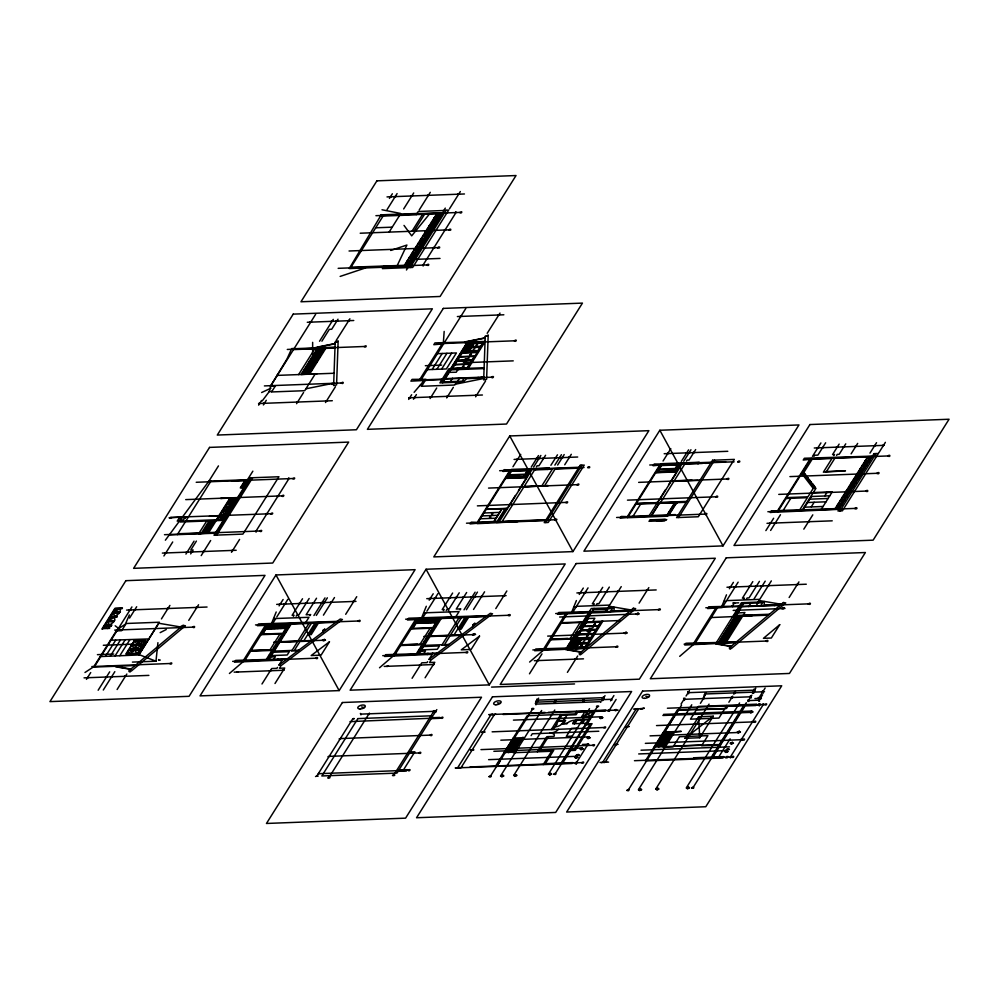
<?xml version="1.0" encoding="UTF-8"?>
<svg xmlns="http://www.w3.org/2000/svg" width="999" height="999" viewBox="0 0 999 999"><rect width="100%" height="100%" fill="white"/><g stroke="black" fill="none" stroke-linecap="round" stroke-linejoin="round"><path stroke-width="1.5" d="M312.637 354.083L312.65 342.357M158.654 659.54L158.616 660.364L160.29 660.027M331.918 383.554L331.88 384.378L333.554 384.041M336.663 341.87L338.149 340.846M486.713 335.976L488.199 334.952M614.023 610.889L614.135 607.692L591.296 608.503L582.892 621.89L561.55 622.702M443.344 343.019L444.168 331.431M132.417 662.1L155.969 661.201L157.929 642.669M277.347 660.214L278.047 659.103M427.447 654.495L428.146 653.383M535.676 468.818L534.977 469.93M685.764 463.099L685.064 464.21M341.208 383.067C343.681 384.952 344.205 380.532 341.246 382.992L264.398 385.914M715.696 496.878C718.618 498.588 718.144 494.355 715.734 496.79L627.472 500.149M742.532 739.747C745.329 741.508 745.167 737.187 742.582 739.66L645.354 743.356M262.213 400.911L269.268 391.558L270.679 386.076M192.62 627.235C195.329 628.97 195.267 624.712 192.67 627.147L114.71 630.107M315.622 658.291C318.331 660.039 318.269 655.769 315.672 658.204L232.642 661.375M418.806 753.046C421.516 754.782 421.441 750.524 418.843 752.959L329.171 756.368M429.982 735.214C432.117 737.2 433.241 732.692 430.045 735.127L340.347 738.586M548.838 774.25C551.423 775.948 551.735 771.89 548.364 774.225L589.51 708.678M726.86 479.095C729.37 480.894 729.757 476.548 726.897 479.008L638.648 482.367M638.836 789.884C641.845 791.395 641.42 787.474 638.386 789.809L691.77 704.782M271.378 623.875L276.199 611.975M421.478 618.156L426.298 606.268M571.565 612.449L576.398 600.549M721.665 606.73L726.485 594.83M93.581 667.095L117.12 629.607L125.325 624.225L129.37 614.972M270.579 513.736C272.115 515.946 274.538 511.126 270.579 513.736L170.08 517.457M292.632 478.608C294.655 480.631 295.954 476.173 292.695 478.521L196.216 482.28M364.111 346.578C365.921 348.626 367.794 344.081 364.16 346.491L287.287 349.45M491.321 377.31C493.256 379.345 494.967 374.7 491.371 377.222L414.485 380.194M465.771 652.497C467.994 654.52 468.868 650.012 465.834 652.409L382.742 655.656M501.011 776.023C503.646 777.821 503.883 773.613 500.524 776.048L541.67 710.501M636.375 614.098C638.373 616.208 639.86 611.563 636.45 614.01L559.652 617.02M581.593 762.712C583.391 764.797 585.202 760.239 581.655 762.624L470.079 766.957M592.482 745.366C594.305 747.452 596.053 742.906 592.544 745.279L480.969 749.612M603.621 727.622C605.869 729.545 606.755 725.149 603.671 727.534L492.132 731.83M614.535 710.239C616.57 712.262 617.857 707.791 614.597 710.152L558.678 712.362M656.168 789.135C658.803 790.933 659.04 786.712 655.681 789.148L709.053 704.133M686.725 787.974C688.811 789.947 690.222 785.451 686.238 787.986L739.61 702.959M782.13 608.553C784.103 610.689 785.689 605.943 782.13 608.553L733.191 610.414M753.745 721.877C756.268 723.825 756.593 719.305 753.745 721.877L656.518 725.574M397.39 265.21L406.905 245.042L390.709 250.462M169.78 663.598C171.753 665.646 173.089 661.188 169.842 663.511L91.821 666.57M259.69 531.081C261.663 533.116 263.012 528.658 259.752 530.993L164.473 534.702M281.743 495.954C283.541 498.039 285.352 493.494 281.805 495.866L185.727 499.612M459.702 212.5C461.276 214.648 463.561 210.027 459.765 212.412L375.924 215.684M322.64 640.359C324.113 642.532 326.586 637.886 322.714 640.272L273.701 642.22M514.235 340.809C516.183 342.907 517.669 338.224 514.235 340.809L437.375 343.743M472.739 634.64C474.4 636.813 476.436 632.13 472.739 634.64L423.801 636.5M407.992 770.254C409.115 772.589 412.15 767.819 407.992 770.254L318.294 773.713L319.53 773.338M440.896 717.831C442.607 719.992 444.518 715.346 440.896 717.831L349.987 721.615M554.757 519.842C556.555 521.928 558.341 517.395 554.82 519.755L466.496 523.201M565.634 502.497C567.619 504.545 568.955 500.087 565.709 502.41L477.385 505.869M576.835 484.677C578.396 486.913 580.569 482.155 576.835 484.677L488.548 488.086M514.148 775.524C516.883 777.309 516.808 773.114 513.661 775.549L554.807 710.002M624.437 633.129C625.824 635.401 628.359 630.656 624.437 633.129L547.677 636.101M704.844 514.123C706.555 516.283 708.466 511.638 704.844 514.123L616.595 517.482M731.693 756.992C733.616 759.09 735.102 754.47 731.693 756.992L634.465 760.701M764.635 704.532C766.483 706.643 768.156 701.96 764.635 704.532L667.407 708.229M315.222 373.963L304.72 390.696L271.516 391.958L275.424 385.901L270.542 386.138L286.95 359.078L291.733 348.576L294.181 348.489M349.263 268.556L380.844 215.497M699.1 462.587L685.376 463.111L684.677 464.223L698.401 463.698L699.312 462.262L661.375 463.698L627.459 517.719L667.769 516.183M534.577 469.942L548.314 469.418L549.213 467.969L511.276 469.418L477.222 523.663L517.819 521.678M477.722 377.959L483.591 377.41M483.204 378.009L483.778 377.11L459.253 378.059M101.91 629.045L103.933 625.824M104.071 625.611L114.935 608.304L122.452 608.004M171.803 517.607L169.043 517.819L186.089 516.845M102.497 629.02L104.458 625.911L111.389 625.649M111.214 625.923L104.87 626.173L103.322 628.633L109.653 628.396M113.961 621.54L107.63 621.79L105.482 625.199L111.813 624.962M114.535 620.616L108.204 620.866L110.352 617.457L116.683 617.207M119.455 612.787L113.124 613.036L110.976 616.445L117.308 616.208M120.03 611.863L113.699 612.112L115.697 608.928L122.04 608.678M185.702 517.457L179.37 517.694L177.223 521.116L183.566 520.866M165.372 540.197L208.891 481.156L218.469 465.896M86.451 679.357L90.722 672.564M94.168 667.07L117.258 630.294M118.931 627.622L131.918 606.942M163.911 555.981L172.715 541.97M177.31 534.64L210.951 481.068M258.629 405.132L261.551 400.462M270.542 386.138L315.672 314.26M389.435 198.426L392.357 193.769M380.706 215.722L381.406 214.61M105.607 656.231L115.672 640.197M129.558 618.081L136.676 606.755M263.374 404.945L266.296 400.287M387.075 209.565L397.103 193.581M110.352 656.043L120.417 640.009M115.097 655.868L125.162 639.835M98.152 690.234L109.69 671.84M119.843 655.681L129.907 639.647M115.272 666.271L117.732 666.183M315.147 347.902L317.832 347.802M185.926 554.095L194.043 541.158M199.201 532.942L206.706 521.003M298.601 374.6L314.81 348.788M319.543 341.258L333.279 319.38M389.111 232.118L399.588 215.434M403.671 208.941L413.698 192.957M196.416 541.058L190.759 550.074L193.119 549.987L190.659 553.908M201.311 533.404L198.551 533.628L215.597 532.642M201.573 532.854L209.078 520.904M212.2 516.071L209.44 516.283L226.486 515.309L219.63 515.459L222.14 511.463L229.071 511.201M223.501 498.064L220.604 498.501L237.512 497.752M234.39 480.719L231.493 481.156L248.401 480.407M301.074 374.513L317.27 348.688M321.915 341.171L329.333 329.345L331.705 329.258L338.012 319.205M103.284 690.034L114.835 671.653M301.473 374.488L317.682 348.676M126.561 653.733L128.721 650.287L139.598 649.874L137.425 653.321L126.561 653.733L134.153 650.074L137.425 653.321M131.581 645.729L129.42 649.175L140.297 648.763L142.457 645.317L131.581 645.729L134.853 648.963L142.457 645.317M134.453 641.171L132.28 644.617L143.157 644.205L145.317 640.759L134.453 641.171L137.712 644.405L145.317 640.759M202.76 532.804L210.252 520.866M302.46 374.45L318.669 348.639M203.946 532.767L211.438 520.816M303.646 374.413L319.855 348.589M205.132 532.717L212.625 520.779M304.832 374.363L321.041 348.551M206.318 532.679L213.811 520.729M306.019 374.325L322.227 348.501M207.505 532.629L214.997 520.679M307.205 374.275L323.414 348.464M216.346 519.767L218.831 515.821M218.968 515.596L229.832 498.289L237.35 498.002M208.691 532.579L216.184 520.641M216.945 519.742L219.355 515.909M308.391 374.225L324.6 348.414M226.099 515.921L219.768 516.158L217.757 519.355L224.101 519.118M228.858 511.538L222.515 511.775L220.379 515.197L226.711 514.947M229.433 510.614L223.102 510.864L225.237 507.442L231.581 507.205M234.353 502.784L228.022 503.021L225.874 506.443L232.205 506.193M234.927 501.86L228.596 502.11L230.594 498.913L236.925 498.676M309.578 374.188L325.786 348.364M244.855 480.656L240.322 487.874L243.793 487.737M245.067 483.578L252.859 471.166M100.175 656.58L138.811 654.957L159.365 622.227L126.161 623.488L121.641 630.694L116.895 630.869M336.089 340.634L349.912 318.793M117.12 689.51L126.823 674.05M138.811 654.957L158.991 622.814M161.438 618.918L169.905 605.419M201.186 555.619L210.652 540.521M296.566 403.683L303.559 392.532M214.872 535.164L250.874 477.809M384.078 265.934L382.405 268.606L412.674 267.445L448.688 210.09L446.128 210.19L410.127 267.545M419.205 209.99L430.294 192.32M216.621 535.102L252.635 477.747M412 231.244L422.602 214.348M413.973 231.169L424.575 214.273M404.383 265.322L436.725 213.811M406.443 269.992L408.504 266.708M443.231 211.401L445.292 208.117M188.749 620.379L198.564 604.757M231.493 552.31L239.585 539.423M325.524 402.535L335.464 386.688M449.475 208.841L460.339 191.533M275.974 574.962L200.05 695.891L339.161 690.596L415.084 569.667L275.974 574.962L339.161 690.596M243.344 660.526L265.672 624.962M419.767 379.508L442.095 343.943M244.268 661.363L267.158 624.899M279.096 605.894L283.104 599.5M408.716 399.413L411.65 394.755M421.253 379.458L444.143 342.994M444.28 342.769L465.759 308.554M262.35 634.09L268.144 624.862M262.749 634.078L268.531 624.85M267.32 629.02L269.967 624.8M268.756 628.97L271.403 624.737M271.89 624.725L272.452 623.838M272.59 623.613L275.799 618.493M276.798 616.932L287.849 599.313M413.461 399.238L416.396 394.568M432.13 369.493L442.182 353.484M270.18 628.908L272.839 624.687M271.616 628.858L274.263 624.637M273.052 628.796L275.699 624.575M436.875 369.305L446.928 353.309M274.475 628.746L277.135 624.525M275.911 628.696L278.571 624.475M277.347 628.633L279.995 624.412M278.783 628.583L281.431 624.363M441.62 369.131L451.673 353.122M280.207 628.533L282.867 624.3M281.643 628.471L284.29 624.25M283.079 628.421L285.726 624.2M269.93 649.962L279.982 633.965M302.522 598.763L292.133 615.309L294.056 615.234L293.394 616.296M284.515 628.371L287.163 624.138M464.897 342.645L465.497 341.708L467.869 342.095M266.171 659.665L271.953 650.436L250.612 651.248M288.599 624.088L282.705 633.316L261.363 634.128M430.094 398.551L436.725 387.987M450.611 368.781L467.357 342.12M450.911 368.768L467.657 342.108M268.931 659.552L291.258 623.988M296.154 616.196L296.828 615.134L298.751 615.059L309.141 598.501M442.694 382.779L467.757 342.994M455.057 364.46L457.155 361.101L471.678 360.552L469.58 363.898M459.752 356.98L457.642 360.327L472.165 359.777L474.275 356.418M463.336 351.536L468.743 342.919M273.676 659.377L275.349 656.705L270.467 657.105M467.732 351.011L469.842 347.652L466.271 347.789L464.16 351.149L467.732 351.011L465.322 349.3L469.842 347.652M470.454 346.678L472.564 343.319L468.993 343.456L466.883 346.815L470.454 346.678L468.044 344.967L472.564 343.319M468.094 351.348L470.616 347.352L465.846 347.54M473.339 343.019L470.816 347.015L466.058 347.202M468.693 351.336L471.203 347.327L480.644 346.965M473.926 342.994L471.416 346.99L480.856 346.641M458.004 368.506L451.373 368.968M450.399 381.568L452.497 378.234M457.929 369.58L456.243 372.252L449.238 372.352M458.404 369.568L459.103 368.456M463.211 361.925L464.61 360.826M465.109 360.04L466.508 358.941M261.988 683.99L271.703 668.531L276.923 668.331L277.497 667.419M276.948 660.227L277.647 659.115M316.533 598.226L306.144 614.772L310.652 614.597L309.99 615.659M281.231 659.627L281.955 659.377M281.543 660.052L282.242 658.94M487.187 333.316L500.012 313.087M279.008 665.022L340.247 619.018L342.42 619.517L281.181 665.521L279.008 665.022L282.829 658.915M305.657 622.564L308.966 617.295L273.701 618.581M446.69 397.914L453.334 387.35M456.506 382.292L454.795 385.015L421.603 386.276L425.999 379.27L412.05 379.37L410.926 381.143L441.995 379.583M457.554 381.381L459.652 378.047M466.708 369.243L467.257 368.356M483.603 342.32L477.972 351.298L462.162 351.91M280.607 666.433L279.47 668.244L284.703 668.044L275 683.503M467.807 368.344L468.494 368.107M468.356 368.319L484.715 342.257M309.053 623.314L297.927 641.021L280.145 641.695M313.936 615.509L325 597.902M464.298 377.872L462.2 381.206L443.231 381.918M311.413 623.214L300.299 640.933L311.638 640.496M316.308 615.421L327.372 597.814M303.858 640.796L314.972 623.076M316.159 623.039L308.803 634.765L307.904 634.353M317.345 622.989L309.99 634.715M318.531 622.951L311.176 634.677L310.277 634.253L311.338 634.103M323.426 615.147L334.478 597.539M461.638 352.734L477.447 352.135L467.395 368.144L448.738 368.856L439.922 382.892L462.774 382.055L466.845 378.646L477.547 378.234L478.109 377.335M322.502 632.342L324.737 628.771M475.611 396.815L485.564 380.969M345.691 614.31L356.743 596.69M426.061 569.243L350.137 690.184L489.26 684.877L565.184 563.948L426.061 569.243L489.26 684.877M509.74 435.964L433.816 556.905L572.939 551.598L648.863 430.669L509.74 435.964L572.939 551.598M315.522 776.523L316.758 776.161L352.759 718.793L353.996 718.431M393.431 654.807L415.771 619.243M394.355 655.644L417.245 619.193M429.183 600.174L433.204 593.781M512.962 466.733L520.729 454.383M412.45 628.371L418.231 619.155M412.837 628.359L418.631 619.13M511.688 470.929L507.492 477.597L523.901 476.973L528.084 470.292M417.42 623.301L420.067 619.08M418.843 623.251L421.503 619.03M421.99 619.005L422.552 618.119M422.689 617.894L425.899 612.787M426.885 611.213L437.949 593.606M420.279 623.201L422.927 618.968M421.715 623.139L424.363 618.918M423.139 623.089L425.799 618.868M489.435 517.22L490.584 516.471M491.72 514.647L492.882 513.911M424.575 623.026L427.235 618.806M329.433 777.035C332.043 778.433 324.513 778.546 329.283 777.035L369.43 713.086M426.011 622.976L428.658 618.756M427.447 622.926L430.094 618.693M428.871 622.864L431.531 618.643M430.307 622.814L432.954 618.593M431.743 622.764L434.39 618.531M433.179 622.702L435.826 618.481M420.03 644.255L430.082 628.246M505.157 508.653L496.478 522.489L545.491 520.629M524.737 477.472L529.97 469.143L549.013 468.306M531.268 467.07L538.498 455.556M452.622 593.044L442.22 609.59L444.155 609.515L443.481 610.576M434.602 622.652L437.262 618.431M515.372 495.467L507.979 507.242A2.16 0.999 -15.2 0 1 505.294 508.429L486.326 509.153M518.481 490.521L525.874 478.733A2.16 0.999 -15.2 0 0 524.6 477.697L505.619 478.421M416.258 653.945L422.053 644.717L400.711 645.529M438.686 618.369L432.804 627.597L411.463 628.408M533.641 466.983L540.871 455.457M419.031 653.833L441.358 618.269M446.253 610.476L446.915 609.415L448.851 609.34L459.24 592.794M502.172 521.403L535.277 468.831M536.413 466.87L537.075 465.809L538.998 465.734L545.566 455.282M536.188 469.23L535.452 469.48M423.776 653.658L425.449 650.986L420.567 651.398M412.088 678.284L421.79 662.824L427.023 662.624L427.597 661.7M427.048 654.507L427.747 653.396M466.633 592.507L456.243 609.065L460.751 608.891L460.089 609.952M431.331 653.908L432.055 653.671M431.643 654.333L432.342 653.221M547.714 469.443L548.414 468.331M429.095 659.303L490.334 613.299L492.519 613.798L431.281 659.802L429.095 659.303L432.929 653.196M455.744 616.858L459.065 611.575L423.801 612.862M550.899 465.284L557.467 454.832M430.706 660.726L429.57 662.524L434.79 662.325L425.087 677.784M459.14 617.594L448.027 635.302L430.232 635.988M464.036 609.802L475.099 592.182M554.857 465.134L561.426 454.682M461.513 617.507L450.399 635.214L461.738 634.79M466.408 609.702L477.46 592.095M544.28 486.288L555.094 469.055L578.433 468.169M557.629 465.034L564.185 454.57M453.946 635.077L465.072 617.37M466.258 617.32L458.891 629.045L458.004 628.633M467.445 617.282L460.077 629.008L459.19 628.583M468.631 617.232L461.263 628.958M473.526 609.44L484.577 591.82M564.735 464.76L571.303 454.308M472.589 626.623L474.837 623.051M545.816 522.564L581.83 465.209M495.791 608.591L506.843 590.983M394.168 774.575C396.94 775.961 389.185 776.061 394.093 774.575L434.253 710.614M433.628 714.672L436.813 709.615M403.546 769.817L414.847 751.81L410.202 751.985M659.839 430.257L583.916 551.186L723.026 545.891L798.95 424.95L659.839 430.257L723.026 545.891M457.579 767.869L491.083 714.51M543.531 649.1L565.859 613.536M529.47 673.813L541.97 653.895M544.455 649.937L567.345 613.473M579.283 594.455L583.291 588.061M663.061 461.014L670.816 448.663M661.775 465.209L657.592 471.878L673.988 471.253L678.184 464.585M572.09 613.299L576.448 606.343L609.652 605.082L607.904 607.867M576.985 605.494L588.049 587.887M633.041 516.208L640.609 504.145M570.129 638.536L580.169 622.527M674.824 471.765L680.069 463.424L685.302 463.224M681.368 461.351L688.598 449.837M602.709 587.325L592.32 603.883L594.243 603.808L593.581 604.87M565.546 649.15L568.231 649.05M648.838 516.258L656.905 503.421M665.471 489.747L658.079 501.523A2.16 0.999 -15.2 0 1 655.394 502.709L636.425 503.434M668.568 484.802L675.973 473.026A2.16 0.999 -15.2 0 0 674.687 471.99L655.719 472.702M566.358 648.226L572.152 638.998L550.811 639.822M683.741 461.263L690.971 449.75M651.011 516.171L659.078 503.334M651.311 516.158L659.365 503.321M569.118 648.126L594.068 608.391M596.353 604.757L597.015 603.696L598.938 603.621L609.328 587.075M660.052 503.296L684.74 464.11M686.5 461.163L687.175 460.102L689.098 460.027L695.654 449.575M569.405 648.139L585.589 622.377M660.252 503.446L660.751 502.185M495.392 766.42L527.222 715.734L575.037 713.91L576.723 711.251L605.681 710.139L605.119 711.038L595.129 711.413L587.312 723.863L592.057 723.688L575.312 750.361L570.566 750.536L562.749 762.986L572.739 762.612L572.177 763.498L455.207 767.956M535.289 703.496L538.636 698.164M570.379 648.101L575.786 639.497M579.02 634.065L581.118 630.719L595.641 630.157L593.543 633.516M583.716 626.585L581.605 629.932L596.141 629.382L598.239 626.036M686.288 463.511L685.551 463.761M497.24 764.859L499.737 760.901M490.247 776.473L532.305 709.465C536.962 708.116 529.47 707.954 532.305 709.465M497.839 764.834L500.324 760.876M508.653 752.684L514.448 743.456L515.534 744.33M574.9 647.389L577.01 644.03L573.426 644.168L571.316 647.527L574.9 647.389L572.377 645.854L577.01 644.03M577.622 643.056L579.72 639.697L576.148 639.835L574.038 643.194L577.622 643.056L575.099 641.508L579.72 639.697M575.312 647.652L577.822 643.643L573.064 643.831M580.544 639.31L578.034 643.319L573.276 643.493M575.199 648.763L575.749 647.876M575.861 647.627L578.371 643.631L587.849 643.269M581.093 639.285L578.583 643.294L588.061 642.931M656.143 519.955L649.512 520.417M575.674 648.576L584.677 647.827M656.543 521.016L657.242 519.917M587.175 631.53L588.586 630.431M589.073 629.657L590.484 628.546M523.026 737.15L513.249 752.722L551.598 751.26L543.219 764.597M697.814 463.723L698.513 462.612M567.407 672.364L577.684 655.993M610.177 604.233L621.241 586.625M674.013 502.822L674.837 503.171L667.482 514.897M605.744 612.075L607.842 608.741M666.246 516.246L675.012 502.297M668.056 514.435L674.999 503.384M668.431 514.16L671.703 508.928M671.877 508.653L675.549 503.733M675.249 503.371L676.523 502.884M668.831 513.973L671.902 509.09M672.277 508.479L675.249 503.746M584.677 648.401L590.834 638.598L575.024 639.198M601.735 621.228L591.358 637.762L575.549 638.361M665.409 519.817L664.847 520.704L648.95 521.303M669.018 514.135L672.302 508.903M672.477 508.628L675.611 503.633M669.043 514.398L668.231 514.16M675.986 503.346L674.824 503.658M665.958 519.792L666.645 519.555M668.918 515.059L676.985 502.222M531.118 735.639L532.292 733.766L598.813 731.243M586.338 647.464L602.834 621.178M676.835 503.309L676.148 503.496M677.397 502.422L660.639 502.834M610.389 611.888L612.474 608.553L593.506 609.278M613.349 607.717L614.148 607.355M554.258 702.772L555.931 700.112M678.571 517.519L714.572 460.164M624.263 611.313L624.825 610.414L631.018 610.177M537.362 751.81L546.853 736.688L553.97 736.413A6.893 3.184 -15.2 0 0 549.875 733.104A6.893 3.184 -15.2 0 0 558.441 729.307M551.323 729.57L560.814 714.46M548.439 736.625L539.51 750.861L553.733 750.311L545.354 763.648L561.163 763.049L588.386 719.705L576.523 720.154L574.3 723.713M552.909 729.52L556.805 724.375M563.623 720.429L566.97 715.084M639.098 603.134L648.838 587.612M582.717 701.698L584.39 699.025M576.673 720.142L574.437 723.701L572.714 723.763L574.987 720.154A6.469 2.985 -15.2 0 0 566.957 723.713M581.918 716.483L584.852 711.812L590.621 716.146L581.918 716.483L593.543 711.475L588.736 719.143L575.886 719.63L573.064 723.214M584.378 719.854L582.155 723.413L586.151 723.251M582.292 723.401L584.527 719.842M555.057 774.013L597.127 707.005C601.785 705.706 594.38 705.456 597.127 707.005M601.685 700.973L605.032 695.641M610.564 700.898L613.923 695.566M576.96 756.568L577.285 757.529L575.249 757.642L578.846 754.907L576.71 755.132L577.31 756.006M582.13 748.201C584.84 749.687 577.122 749.687 582.305 747.926L493.856 751.298M589.11 737.087C591.908 738.486 584.19 738.611 589.285 736.812L500.836 740.184M601.785 717.02C604.557 718.281 596.765 718.731 601.885 716.745L513.436 720.117M587.999 744.243L575.849 763.573L576.373 763.998M608.791 711.113L616.108 699.45M602.672 762.337L636.163 708.99M640.859 709.128L644.218 707.941M693.631 643.381L715.958 607.817M694.555 644.218L717.444 607.754M729.382 588.748L733.391 582.355M765.871 530.606L773.638 518.256M811.188 458.429L777.484 512.125L839.06 509.34M812.487 456.356L820.916 442.944M803.146 473.588L812.137 459.265M813.998 456.306L814.66 455.244L817.894 455.119L825.661 442.769M804.719 473.414L803.958 474.637L805.456 474.587M727.085 599.787L738.136 582.167M770.629 530.432L780.469 514.735M783.204 510.389L790.771 498.326M805.531 474.475L804.757 475.699L806.268 475.636M806.343 475.524L805.569 476.748L807.08 476.685M807.155 476.573L806.38 477.797L807.891 477.747M807.954 477.634L807.192 478.858L808.703 478.796L808.004 479.907L809.502 479.857M809.577 479.745L808.803 480.969L810.314 480.906M810.389 480.794L809.615 482.017L811.126 481.955M732.242 606.331L734.34 602.996M811.2 481.855L810.426 483.066L811.937 483.017L811.238 484.128L812.749 484.065M812.811 483.953L812.05 485.177L813.548 485.127M752.809 581.618L742.419 598.164L744.342 598.089L743.681 599.15M813.623 485.014L812.849 486.238L814.36 486.176M839.135 444.105L832.567 454.557L834.502 454.483L833.828 455.544M715.646 643.443L718.318 643.344M814.435 486.063L813.661 487.287L815.172 487.237M799.799 509.752L807.379 497.689L786.038 498.501M839.61 508.454L802.434 509.865L815.983 488.286L813.211 488.386L807.929 496.803L786.588 497.614M814.472 488.349L815.246 487.125M718.206 643.094L734.814 616.645M735.114 616.633L718.506 643.081L716.033 643.181L741.433 602.722L764.322 601.848L764.198 605.107L781.118 604.47M735.414 616.62L744.205 602.622M746.44 599.05L747.115 597.989L749.038 597.914L759.427 581.356M826.161 472.077L834.877 458.179L872.065 456.768M836.6 455.444L837.262 454.383L839.185 454.308L845.753 443.856M686.076 696.016L689.422 690.671M681.043 704.083L684.864 698.001M803.233 509.515L811.4 496.503M720.391 642.369L736.575 616.583M628.146 790.234L681.543 705.182M721.578 642.32L737.761 616.533M722.764 642.27L738.948 616.483M723.95 642.232L740.134 616.445M658.616 747.177L664.397 737.961L665.484 738.835M725.137 642.182L741.32 616.395M741.907 616.371L735.551 616.408M726.323 642.145L742.507 616.346M743.244 615.209L744.917 612.537L737.699 612.974M748.663 606.58L750.724 603.296M811.288 506.818L814.148 502.26M743.006 616.333L743.718 615.184M754.145 598.751L765.209 581.143M758.029 602.085L759.74 599.363L726.548 600.636L722.19 607.579L707.679 608.566L708.791 606.78L739.347 606.056M760.276 598.513L771.328 580.906M803.82 529.158L812.799 514.86M851.098 453.858L857.666 443.406M824.737 496.003L827.247 491.995M755.843 606.356L757.966 602.959M751.31 616.008L751.997 614.909M752.022 615.784L711.3 617.544M703.771 696.44L706.156 692.644M760.514 606.131L762.612 602.784L743.643 603.508M821.403 509.14L832.292 491.808L813.311 492.532M763.523 601.873L764.335 601.51M704.332 696.415L705.244 694.967M679.308 736.962L673.101 746.852L663.211 747.227L672.639 732.217L663.161 732.579M696.465 709.615L698.488 706.393L726.56 705.331M700.411 703.346L704.233 697.265M685.077 738.298L698.601 716.77L713.261 716.208L699.737 737.737L685.077 738.298L713.261 716.208M835.139 508.628L867.582 456.943M869.967 453.134L876.535 442.682M774.35 605.606L774.924 604.695M839.984 510.939L875.998 453.583M878.833 452.797L885.389 442.345M789.135 597.514L798.938 581.905M733.79 694.193L735.476 691.533M701.897 745.217L701.548 745.766L720.516 745.042M724.924 708.541L726.947 705.319L756.705 704.183L755.868 705.519L745.079 705.931L712.986 757.055M728.87 702.26L732.692 696.178M711.4 757.117L718.943 745.092M692.931 787.774L746.328 702.709M752.472 693.481L755.818 688.149M747.839 701.535L751.797 695.229M718.818 756.83L730.119 738.823M765.134 688.061L758.641 698.413L758.253 697.489M726.985 750.848L727.434 751.772L725.336 751.922L728.908 749.163L726.81 749.412L727.409 750.299M732.304 742.482C734.839 744.043 727.247 743.88 732.404 742.207M739.285 731.368C741.932 732.729 734.315 732.941 739.385 731.093M751.136 712.374L662.861 715.471M751.81 711.3C754.794 712.487 746.852 713.099 751.985 711.026L663.536 714.397M758.616 701.136L762.587 694.817M478.309 377.934L483.004 377.422M630.319 610.476L624.437 611.026M630.494 610.202L629.919 611.101L605.344 612.087M780.207 605.094L774.537 605.307M780.581 604.482L780.019 605.382L741.62 606.73M429.408 214.086L411.7 235.839L404.008 225.412M414.123 392.307L424.313 380.257M229.42 673.488L243.469 661.388M379.52 667.769L393.569 655.681M529.607 662.05L543.668 649.962M679.707 656.343L693.768 644.243M179.658 626.823L182.005 626.173M130.07 670.928L129.158 671.69L130.32 671.877M580.332 653.808L579.432 654.57L580.594 654.77M730.431 648.101L729.532 648.851L730.694 649.05M225.936 516.183L221.878 519.193L219.768 516.158M185.327 518.056L181.343 520.954L179.37 517.694M233.966 503.384L229.995 506.281L228.022 503.021M228.471 512.137L224.5 515.034L222.515 511.775M119.081 613.398L115.097 616.283L113.124 613.036M113.574 622.152L109.603 625.037L107.63 621.79M84.977 672.489L93.182 667.107L135.14 665.521M111.039 626.198L107.442 628.483L104.87 626.173M223.102 510.864L229.358 507.28L229.782 510.052M108.204 620.866L114.46 617.295L114.897 620.054M228.596 502.11L234.715 498.751L235.289 501.298M113.699 612.112L119.818 608.766L120.392 611.301M160.152 632.642L166.271 629.507M585.701 621.016L582.941 622.427L584.028 623.688L581.218 625.099L582.355 626.361L579.545 627.759L580.681 629.02M738.711 611.288L735.951 612.699L737.037 613.96L734.215 615.359L735.152 616.395M450.936 369.006L448.638 370.167L449.775 371.428L447.015 372.827L448.101 374.088L445.342 375.499L446.478 376.76L443.668 378.159L444.805 379.42L441.983 380.831L443.131 382.093M290.584 624.45L287.774 625.849L288.911 627.11L286.101 628.521L287.237 629.782L284.428 631.193L285.564 632.442L282.754 633.853L283.841 635.114L281.031 636.525L282.168 637.787L279.345 639.198L280.494 640.459L277.672 641.857L278.821 643.119L275.974 644.367L277.135 645.791L274.3 647.04L275.462 648.451L272.44 650.024L273.788 651.123L270.754 652.697L272.115 653.796L269.081 655.369L270.442 656.455L267.632 657.866L268.768 659.128M440.684 618.731L437.874 620.142L439.011 621.403L436.201 622.802L437.337 624.063L434.515 625.474L435.664 626.735L432.842 628.146L433.941 629.407L431.118 630.806L432.255 632.067L429.445 633.478L430.581 634.74L427.772 636.151L428.908 637.399L426.073 638.661L427.235 640.072L424.4 641.321L425.562 642.744L422.527 644.318L423.888 645.404L420.854 646.977L422.215 648.076L419.18 649.65L420.542 650.749L417.719 652.147L418.868 653.408M590.784 613.011L587.961 614.422L589.11 615.684L586.288 617.095L587.424 618.356L584.615 619.755L585.751 621.016M743.78 603.284L740.971 604.695L742.107 605.956L739.297 607.355L740.434 608.616L737.624 610.027L738.761 611.288M261.638 392.52L270.979 388.174M437.649 216.209L438.936 215.634M438.049 216.184L439.335 215.622M435.214 220.092L436.888 219.505M432.767 223.988L434.053 223.414M433.166 223.976L434.453 223.401M430.319 227.872L431.605 227.31M430.719 227.859L432.005 227.285M426.561 233.878L427.847 233.304M426.948 233.866L428.234 233.291M424.113 237.762L425.799 237.188M421.678 241.658L422.952 241.084M422.065 241.646L423.351 241.071M419.23 245.554L420.517 244.98M419.63 245.529L420.904 244.967M415.322 251.773L416.608 251.199M415.721 251.748L417.008 251.186M412.887 255.657L414.16 255.095M413.274 255.644L414.56 255.07M410.439 259.553L412.112 258.966M407.992 263.436L409.278 262.874M408.391 263.424L409.677 262.849M469.305 345.354L470.591 344.78M469.705 345.329L470.979 344.767M475.949 345.08L477.235 344.505M476.348 345.055L477.622 344.493M466.583 349.687L467.869 349.113M466.983 349.662L468.256 349.101M473.226 349.413L474.9 348.826M469.792 354.882L471.078 354.308M470.192 354.857L471.478 354.295M465.047 358.991L466.034 358.554M467.482 358.566L469.155 357.979M463.686 362.312L464.672 361.875M464.885 362.687L466.171 362.125M465.284 362.674L466.57 362.1M462.425 366.608L463.711 366.034M462.824 366.596L464.11 366.021M243.319 485.851L244.605 485.277M243.706 485.839L244.992 485.264M232.367 500.586L233.654 500.024M232.767 500.574L234.053 500.012M229.645 504.92L230.931 504.358M230.045 504.907L231.331 504.345M226.873 509.34L228.159 508.778M227.273 509.328L228.559 508.753M224.151 513.673L225.836 513.099M221.541 517.844L222.827 517.27M221.928 517.832L223.214 517.257M137.625 642.782L138.911 642.207M138.024 642.757L139.311 642.195M134.49 647.614L135.777 647.04M134.89 647.602L136.176 647.027M131.631 652.172L133.304 651.585M491.483 513.961L492.42 513.536M489.885 517.582L490.834 517.17M322.153 640.371L324.425 639.36L325.512 640.247M472.252 634.652L474.513 633.653L475.599 634.527M868.406 459.503L870.079 458.916M865.958 463.399L867.244 462.824M866.358 463.374L867.644 462.812M863.523 467.282L864.797 466.72M863.91 467.27L865.196 466.695M861.076 471.178L862.362 470.604M861.475 471.153L862.749 470.591M857.242 477.285L858.528 476.71M857.629 477.272L858.915 476.698M854.794 481.181L856.081 480.606M855.194 481.156L856.48 480.594M852.359 485.064L854.033 484.478M849.912 488.961L851.198 488.386M850.311 488.936L851.585 488.374M846.078 495.067L847.364 494.493M846.465 495.054L847.751 494.48M843.631 498.963L845.316 498.376M841.195 502.847L842.469 502.285M841.583 502.834L842.869 502.26M838.748 506.743L840.034 506.168M839.148 506.718L840.421 506.156M593.856 624.475L595.142 623.913M594.255 624.462L595.541 623.9M589.01 628.608L590.009 628.159M591.545 628.171L593.231 627.584M587.649 631.917L588.636 631.48M588.96 632.292L590.634 631.705M635.888 614.123L638.161 613.111L639.248 613.985M586.5 636.213L587.774 635.639M586.888 636.201L588.174 635.626M575.799 641.733L577.072 641.171M576.186 641.72L577.472 641.146M573.076 646.066L574.363 645.504M583.204 641.458L584.89 640.871M573.463 646.053L574.75 645.479M580.481 645.791L581.768 645.217M580.881 645.766L582.167 645.204M623.913 633.191L626.186 632.192L627.26 633.066M781.643 608.566L783.915 607.567L785.002 608.441M512.175 744.455L514.448 743.456M602.971 717.619L600.699 718.631L599.612 717.757M501.598 776.922L503.871 775.923L502.784 775.037M590.372 737.687L588.099 738.698L587.012 737.811M514.747 776.423L517.02 775.424L515.934 774.537M583.391 748.8L581.118 749.812L580.044 748.938M575.973 755.406L578.246 754.407L579.32 755.281M578.146 757.167L575.874 758.179L574.787 757.292M549.45 775.099L551.723 774.1L550.636 773.214M662.137 738.96L664.397 737.961M753.059 711.912L750.798 712.911L749.712 712.037M740.471 731.98L738.199 732.979L737.112 732.105M733.491 743.094L731.218 744.093L730.132 743.219M726.073 749.7L728.333 748.688L729.42 749.562M639.472 790.696L641.733 789.685L640.659 788.81M728.234 751.448L725.973 752.459L724.887 751.585M656.768 790.034L659.028 789.023L657.941 788.149M687.312 788.873L689.585 787.861L688.498 786.987M579.008 631.693L576.173 632.941L577.335 634.353L574.5 635.614L575.661 637.025L572.627 638.598L573.988 639.697L570.953 641.271L572.302 642.357L569.28 643.93L570.629 645.029L567.819 646.44L568.955 647.702M315.022 352.897L325.237 348.601M306.556 366.396L316.77 362.1M309.203 362.162L319.143 358.316M340.147 276.423L365.509 267.944M339.111 738.96L341.571 738.211M327.934 756.743L330.407 755.993M489.498 714.984L492.657 714.035M495.729 714.01L494.493 714.385L461.001 767.731L459.765 768.106M492.982 715.197L494.218 714.822M482.092 732.542L484.565 731.792M470.929 750.324L473.401 749.575M634.927 709.365L637.399 708.616M637.112 709.702L638.349 709.34L605.406 761.8L606.643 761.425M456.006 768.343L459.165 767.382M461.276 767.294L462.512 766.92M626.223 727.047L628.696 726.31M615.059 744.829L617.532 744.093M601.435 762.712L603.908 761.962M603.896 762.624L605.132 762.249M335.152 343.206L334.49 344.156L335.127 344.031M315.909 347.39L334.515 343.644M317.47 347.34L334.503 343.893M485.189 337.5L484.527 338.449L485.152 338.324M465.934 341.683L484.54 337.937M467.495 341.633L484.54 338.186M305.906 388.811L333.579 383.216M455.282 384.228L483.778 378.484M387.013 196.915L464.448 193.968M445.991 210.414L418.281 211.476L416.183 214.81L383.079 216.071M417.02 213.474L383.916 214.735L350.149 268.531L383.241 267.27M381.118 215.06L383.778 214.96M416.883 213.699L443.219 212.687L409.69 266.096L383.354 267.108M380.569 215.946L383.229 215.846M416.321 214.585L442.657 213.586M436.588 214.036L442.52 213.811M436.376 214.36L442.307 214.136M434.278 217.695L440.209 217.47M433.941 218.257L439.86 218.032M431.843 221.591L437.774 221.366M431.493 222.14L437.425 221.915M429.395 225.474L435.327 225.25M375.724 227.797L392.22 227.16M429.046 226.036L434.977 225.811M426.96 229.37L432.879 229.146M426.748 229.708L432.679 229.483M360.214 233.217L448.476 229.857M425.487 231.706L431.418 231.481M425.287 232.043L431.206 231.818M423.189 235.377L429.12 235.152M422.839 235.926L428.771 235.702M420.741 239.261L426.673 239.036M420.392 239.822L426.323 239.598M418.306 243.157L424.238 242.932M417.957 243.706L423.888 243.481M415.859 247.04L421.79 246.815M415.646 247.377L421.578 247.153M349.051 250.999L437.312 247.64M414.26 249.6L420.192 249.375M414.048 249.925L419.98 249.7M411.95 253.259L417.882 253.034M411.6 253.821L417.532 253.596M409.515 257.155L415.447 256.93M409.165 257.705L415.097 257.48M412.2 259.478L440.022 258.429M407.068 261.051L412.999 260.814M406.718 261.601L412.649 261.376M404.632 264.935L410.552 264.71M350.986 267.195L410.314 265.097M349.962 267.445L350.849 267.42M338.162 268.331L426.423 264.972M349.4 268.344L350.287 268.306M307.28 322.277L353.758 320.504M457.38 316.558L503.846 314.785M294.043 348.713L335.015 347.153M485.102 341.433L434.94 342.907L433.816 344.692L443.581 343.881M293.469 349.6L334.977 348.014M467.095 342.982L485.077 342.295M468.568 343.194L483.416 342.632M462.375 351.573L478.184 350.974M437.437 353.658L456.406 352.947L446.366 368.943L427.397 369.667M476.735 352.51L462.212 353.059L459.952 356.643L474.488 356.094M458.953 357.005L474.762 356.406M456.68 360.639L472.49 360.027M456.543 360.864L472.352 360.252M465.172 362.699L513.249 360.864M425.349 365.709L441.67 365.085M454.258 364.485L470.067 363.886M301.536 374.4L316.933 373.813M276.698 375.412L334.066 373.251M458.966 368.681L484.115 367.719M458.791 368.956L467.082 368.643M458.578 369.293L466.883 368.968M450.811 369.855L484.078 368.594M460.901 377.947L445.279 378.671M477.547 378.234L483.741 377.997M419.83 385.552L422.102 385.464M269.268 391.558L271.828 391.458M258.566 403.534L332.317 400.724M408.653 397.814L482.417 395.005M514.085 459.44L577.684 457.018M664.185 453.721L727.784 451.298M814.272 448.002L883.491 445.367M208.891 481.156L248.888 479.632M511.001 469.867L504.158 469.692L503.046 471.466L509.652 470.779L477.272 522.352L471.228 522.152L470.104 523.926L477.497 523.214M548.938 468.419L578.983 467.27M661.088 464.148L654.258 463.973L653.146 465.759L659.74 465.072L627.36 516.645L621.316 516.433L620.204 518.219L627.597 517.507M699.038 462.699L725.636 461.688M872.477 456.106L804.357 458.254L803.233 460.039L809.839 459.353L777.459 510.926L771.415 510.726L770.304 512.499L777.697 511.788M499.637 470.729L584.028 467.52M649.737 465.01L734.115 461.8M804.682 459.115L889.073 455.906M248.152 480.794L245.18 480.906L240.996 487.574L243.968 487.462M548.376 469.305L552.335 469.155L541.858 485.839L524.075 486.513M698.476 463.598L702.434 463.449M705.194 463.336L710.789 463.124M810.626 459.328L831.967 458.516L823.388 472.177L845.479 470.804L826.51 471.516M510.302 470.979L529.27 470.254M660.401 465.259L679.37 464.535M867.332 457.33L871.815 457.155M247.977 481.068L245.504 481.168L241.658 487.275L244.143 487.187M867.132 457.667L871.603 457.492M511.476 471.253L527.285 470.654L525.049 474.213L509.24 474.812M661.575 465.546L677.384 464.935L675.149 468.494L659.34 469.093M871.403 457.829L867.507 457.979L865.833 460.639L869.717 460.489M865.034 461.001L869.517 460.826M864.684 461.55L869.167 461.388M868.955 461.713L865.072 461.863L863.398 464.535L867.282 464.385M505.769 478.196L527.11 477.385L507.529 508.566L486.188 509.378M655.856 472.49L677.197 471.678L657.629 502.847L636.288 503.658M862.587 464.885L867.07 464.722M862.237 465.447L866.72 465.272M866.508 465.609L862.624 465.759L860.951 468.419L864.834 468.281M860.151 468.781L864.635 468.606M859.802 469.33L864.285 469.168M864.073 469.493L860.189 469.642L858.503 472.315L862.399 472.165M801.635 473.638L804.657 473.526M857.704 472.664L862.187 472.502M857.492 473.002L861.975 472.827M544.63 485.726L548.189 485.589L523.726 487.062M674.175 480.794L691.957 480.119M789.922 476.61L878.183 473.251M673.826 481.356L697.939 480.432M237.138 498.339L230.22 498.601L227.847 502.372L234.777 502.11M856.168 475.112L860.651 474.937M855.968 475.449L860.439 475.274M860.239 475.611L856.343 475.761L854.669 478.421L858.553 478.271M234.565 502.447L227.635 502.709L225.075 506.793L231.993 506.53M853.87 478.783L858.353 478.608M853.521 479.333L858.004 479.17M857.791 479.495L853.908 479.645L852.234 482.317L856.118 482.167M851.423 482.667L855.906 482.505M231.793 506.868L224.862 507.13L222.352 511.126L229.27 510.864M851.073 483.229L855.556 483.054M855.344 483.391L851.46 483.541L849.787 486.201L853.67 486.063M848.988 486.563L853.471 486.388M848.638 487.112L853.121 486.95M852.909 487.275L849.025 487.425L847.339 490.097L851.235 489.947M846.54 490.447L851.023 490.284M846.328 490.784L850.811 490.609M179.233 517.007L186.151 516.733M778.758 494.393L867.02 491.033M845.004 492.894L849.487 492.719M844.804 493.231L849.275 493.056M849.075 493.394L845.179 493.543L843.506 496.203L847.389 496.053M810.801 496.528L829.769 495.804M660.913 502.397L677.222 501.773M677.821 501.748L686.75 501.411M180.132 521.141L184.34 520.979M186.026 520.916L223.863 519.48M661.288 503.034L675.811 502.472M635.938 504.208L675.674 502.697M677.26 502.634L686.188 502.297M842.706 496.565L847.189 496.391M180.207 522.002L223.314 520.367M674.7 503.396L676.286 503.334M842.357 497.115L846.84 496.953M846.628 497.277L842.744 497.427L841.071 500.099L844.954 499.95M809.128 499.2L828.096 498.476M483.916 512.999L499.725 512.387M840.259 500.449L844.742 500.287M839.909 501.011L844.392 500.836M807.042 502.534L826.011 501.81M844.18 501.173L840.296 501.323L838.623 503.983L842.507 503.846M482.092 515.909L497.902 515.309M671.678 508.666L672.677 508.628L671.503 508.941M837.824 504.345L842.307 504.17M837.474 504.895L841.957 504.732M480.282 518.793L496.091 518.194M841.745 505.057L837.861 505.207L836.175 507.879L840.072 507.729M804.108 507.205L823.076 506.481M667.757 514.448L669.342 514.385M835.376 508.229L839.859 508.066M778.458 510.564L802.572 509.64M478.196 522.102L497.165 521.378M628.296 516.396L649.25 515.596M651.723 515.496L675.486 514.597M177.872 533.753L215.809 532.317M501.923 521.416L546.053 519.742M649.113 515.809L651.286 515.734M505.007 521.64L519.33 521.091M767.869 511.725L856.131 508.366M169.231 534.952L215.247 533.204M839.522 509.428L842.632 509.315M650.736 519.83L665.259 519.28M649.737 520.204L665.546 519.592M657.105 520.129L666.508 519.767M656.93 520.404L665.234 520.092M657.417 520.554L664.535 520.279M656.718 520.741L665.022 520.429M766.995 523.314L832.229 520.829M162.375 553.084L236.189 550.274M122.253 608.341L115.322 608.616L112.949 612.387L119.88 612.125M126.586 610.089L207.055 607.03M276.673 604.383L356.006 601.361M426.773 598.663L506.106 595.641M576.873 592.944L656.193 589.934M726.96 587.237L806.293 584.215M119.668 612.449L112.737 612.724L110.177 616.808L117.108 616.533M116.895 616.87L109.965 617.132L107.455 621.141L114.385 620.866M114.173 621.203L107.243 621.478L104.733 625.474L111.663 625.212M573.701 607.18L575.973 607.092M723.813 601.435L726.086 601.348M732.729 603.059L738.673 602.822M593.344 609.54L607.28 609.015L605.144 612.399L591.221 612.936M337.1 621.378L258.504 623.925L257.392 625.711L335.889 622.29M487.2 615.659L408.603 618.219L407.48 619.992L485.976 616.57M605.844 611.138L558.703 612.499L557.579 614.285L591.458 612.549M612.986 610.876L624.825 610.426M255.532 624.912L358.604 620.991M405.631 619.193L508.703 615.272M555.681 613.548L658.753 609.615M705.818 607.767L808.89 603.846M265.884 629.07L285.839 628.309M415.984 623.364L435.939 622.602M736.126 615.484L769.442 614.235M743.531 615.496L751.822 615.184M592.744 621.565L619.68 620.541M743.318 615.834L751.61 615.521M110.452 640.222L148.876 638.923M751.435 615.809L768.356 615.159M261.014 634.69L282.355 633.878L272.302 649.874L250.961 650.686M411.113 628.97L432.455 628.159L422.402 644.168L401.061 644.979M561.201 623.251L582.542 622.439L572.502 638.448L551.161 639.26M585.277 622.389L601.398 621.778M307.979 634.24L308.966 634.203M309.153 634.19L310.152 634.153M458.066 628.521L459.053 628.483M459.253 628.471L460.239 628.433M460.439 628.433L461.426 628.396L460.377 628.546M309.091 634.303L310.077 634.265M582.929 626.61L598.738 626.011M103.322 645.279L133.779 644.118M580.644 630.244L596.453 629.645M580.506 630.469L596.316 629.87M279.795 642.257L297.577 641.583L291.671 650.986L298.002 650.749M310.876 641.071L299.95 641.483L294.393 650.337L298.763 650.174M429.882 636.538L447.677 635.864L441.77 645.267L448.101 645.029M460.976 635.352L450.049 635.776L444.493 644.63L448.863 644.455M578.234 634.09L594.043 633.491M97.427 654.657L113.761 654.033M251.423 650.474L267.482 649.862M401.523 644.767L417.57 644.155M551.61 639.048L567.669 638.436M574.812 639.535L590.621 638.923M274.238 651.111L292.02 650.424M424.325 645.391L442.12 644.717M273.514 652.26L289.323 651.66L287.225 654.994L271.416 655.594M423.613 646.54L439.423 645.941L437.325 649.275L421.516 649.874M570.554 647.827L585.389 647.265M287.2 658.853L235.614 660.389L234.503 662.162L282.143 660.027M437.3 653.146L385.714 654.67L384.603 656.455L432.23 654.308M586.525 647.464L535.814 648.963L534.69 650.736L585.439 648.376M716.458 642.519L685.901 643.244L684.79 645.017L735.539 642.657M718.918 642.419L736.625 641.745M575.649 648.039L585.127 647.677M716.308 642.732L718.493 642.657M532.842 649.937L616.321 646.765M684.103 644.18L767.132 641.021M575.299 648.588L584.79 648.239M84.041 677.859L148.876 675.386M234.141 672.14L283.304 670.267M384.228 666.42L433.391 664.547M534.328 660.714L583.491 658.841M491.533 687.1L574.55 683.94M687.737 692.694L754.57 690.147M536.95 700.187L603.783 697.639M764.522 691.72L705.306 693.98L705.032 693.294M705.044 695.292L704.195 694.617M535.689 702.185L611.575 699.288L611.925 700.137M684.028 699.325L750.823 696.79M754.907 698.551L761.425 698.301M360.664 714.135L435.764 711.276L436.051 711.987M748.438 700.586L759.215 700.174L759.602 701.098M352.759 718.793L354.208 718.743M608.828 709.802L610.426 709.752M640.396 708.603L643.943 708.466M758.915 704.095L760.526 704.033M488.711 714.597L545.154 712.449M548.264 712.337L576.323 711.263M633.466 709.09L642.095 708.766M503.021 714.485L557.692 712.399M615.721 710.202L618.106 710.102M593.543 711.475L577.734 712.075L576.061 714.747L561.838 715.284L558.491 720.616L565.596 720.354L563.573 723.576L567.132 723.438L561.55 724.188L564.26 720.941L558.141 721.178L555.307 726.76A5.17 2.385 -15.2 0 0 561.725 723.913M431.705 717.744L439.997 717.432L439.448 718.318L431.143 718.643M607.991 711.138L609.59 711.076M758.079 705.431L759.69 705.369M696.815 709.065L677.447 709.802L645.354 760.938L692.782 759.128M585.177 724.812L589.922 724.637L574.288 749.537L569.542 749.712M577.297 728.146L571.366 728.383L566.333 736.375L572.265 736.151M481.493 732.23L485.027 732.105M625.624 726.748L629.158 726.61M513.199 738.074L522.677 737.712M512.499 739.185L521.977 738.823M662.449 733.691L671.94 733.328M511.8 740.296L521.278 739.934M661.75 734.802L671.241 734.44M650.049 735.863L738.498 732.492M511.101 741.408L520.579 741.046M661.063 735.913L670.541 735.551M510.402 742.519L519.88 742.157M660.364 737.025L669.842 736.663M679.445 736.738L707.904 735.651L702.035 744.992L673.588 746.078M509.702 743.631L519.18 743.268M659.665 738.136L669.143 737.774M509.003 744.742L518.493 744.38M658.965 739.248L668.443 738.885M508.304 745.853L517.794 745.491M658.266 740.359L667.744 739.997M507.617 746.965L517.095 746.603M582.392 744.455L588.798 744.205M657.567 741.47L667.045 741.108M506.918 748.076L516.396 747.714M656.867 742.582L666.358 742.22M470.329 750.024L473.863 749.887M614.46 744.53L617.994 744.392M506.218 749.188L515.696 748.825M656.168 743.693L665.659 743.331M505.519 750.299L514.997 749.937M655.481 744.804L664.959 744.442M504.82 751.41L514.31 751.048M654.782 745.916L664.26 745.554M504.12 752.522L513.611 752.16M654.083 747.027L663.561 746.665M641.046 750.212L729.495 746.84M488.611 759.652L577.06 756.293M638.698 753.945L727.147 750.574M575.886 762.274L577.497 762.212M726.485 756.53L728.096 756.48M398.901 769.992L407.205 769.667L406.368 771.003L398.064 771.328M599.974 762.437L608.603 762.112M575.049 763.611L576.66 763.548M725.649 757.866L727.26 757.804M316.758 776.161L318.194 776.098M759.028 600.511L781.33 604.283M608.94 606.218L631.243 609.989M731.605 645.953L730.569 646.815M717.332 643.856L730.781 646.141M715.771 643.918L730.469 646.403M581.505 651.66L580.481 652.534M567.245 649.575L580.694 651.847M565.684 649.637L580.369 652.122M158.716 623.251L181.056 627.035M131.231 668.781L130.207 669.642M116.97 666.695L130.419 668.968M115.409 666.745L130.095 669.243M645.866 696.353L648.776 696.915M497.402 702.796L500.312 703.346M361.551 706.992L364.46 707.554M382.005 209.765L400.574 213.449M138.137 654.27L155.969 661.201M303.771 370.841L309.24 374.101M306.418 366.621L311.613 370.317M115.172 625.799L119.668 629.195M455.694 211.763L456.218 212.2L422.727 265.547L423.251 265.971M444.53 229.558L445.579 230.407M433.366 247.34L434.415 248.189M733.903 602.647L734.764 603.346M731.805 605.981L732.679 606.68M763.049 703.708L763.573 704.133L730.082 757.492L730.606 757.916M759.203 703.633L759.415 705.818M751.885 721.503L752.934 722.352M740.721 739.285L741.77 740.134M288.624 477.884L289.148 478.309L255.657 531.668L256.181 532.092M587.474 743.805L588.523 744.667M277.46 495.666L278.509 496.528M266.296 513.449L267.345 514.31M314.822 353.234L319.73 357.38M801.885 473.638L813.211 488.386M762.437 690.933L763.361 693.156M760.364 698.351L760.751 699.275M754.108 689.035L755.019 691.258M752.846 691.046L753.77 693.256M750.361 695.679L751.285 697.901M748.089 699.725L748.825 701.498M734.352 692.17L734.914 693.543M731.568 696.815L732.13 698.201M703.109 697.901L703.683 699.275M687.699 691.57L688.623 693.793M683.566 698.214L684.49 700.436M603.408 696.753L604.145 698.526M602.16 698.751L602.897 700.524M600.774 702.372L600.474 701.673L535.664 704.133L535.951 704.844M583.091 699.25L584.015 701.473M554.632 700.336L555.556 702.547M536.925 699.05L537.837 701.273M535.664 701.061L536.588 703.271M433.491 710.639L433.791 711.35M368.968 713.823L369.268 714.535M360.377 713.423L360.964 714.847M698.601 716.77L699.737 737.737M335.189 342.158L333.629 385.539L336.563 384.94L338.124 341.571L335.189 342.158M485.239 336.276L483.678 379.907L486.6 379.308L488.174 335.676L485.239 336.276M86.651 677.871L88.312 677.497L86.651 677.834M105.619 677.147L107.293 676.798L105.619 677.122M110.752 676.947L112.425 676.585L110.764 676.922M129.183 610.102L130.857 609.74L129.183 610.102M124.588 676.423L126.261 676.086L124.6 676.373M133.903 609.977L135.564 609.615L133.903 609.952M164.985 553.096L166.646 552.759L164.997 553.046M167.17 608.591L168.843 608.254L167.183 608.541M186.301 552.285L187.974 551.947L186.313 552.26M191.046 552.11L192.72 551.773L191.059 552.047M196.054 607.567L197.727 607.217L196.066 607.504M202.909 551.66L204.583 551.311L202.922 551.623M231.843 550.561L233.516 550.212L231.843 550.524M258.816 403.633L260.489 403.271L258.816 403.608M236.751 672.152L238.411 671.815L236.751 672.127M263.524 403.509L265.197 403.159L263.536 403.446M269.468 670.903L271.141 670.566L269.468 670.878M296.715 402.235L298.389 401.898L296.74 402.185M279.283 604.395L280.956 604.045L279.295 604.333M284.028 604.208L285.702 603.846L284.041 604.183M309.89 322.29L311.551 321.915L309.89 322.252M282.467 670.416L284.141 670.067L282.48 670.354M298.701 603.658L300.374 603.309L298.713 603.596M305.319 603.396L306.993 603.034L305.319 603.396M331.218 321.478L332.892 321.129L331.243 321.391M325.674 401.086L327.347 400.724L325.674 401.086M335.964 321.291L337.637 320.954L335.964 321.266M312.724 603.121L314.385 602.747L312.724 603.096M321.178 602.797L322.852 602.434L321.191 602.772M347.827 320.841L349.5 320.504L347.839 320.779M323.551 602.709L325.224 602.335L323.551 602.684M323.014 630.332L324.687 629.994L323.027 630.269M330.669 602.434L332.342 602.097L330.681 602.385M352.934 601.585L354.595 601.248L352.947 601.535M389.622 196.94L391.296 196.566L389.622 196.94M394.33 196.803L396.004 196.441L394.343 196.778M358.079 621.178C361.126 622.777 360.614 618.443 358.079 621.178M410.926 196.166L412.599 195.804L410.939 196.141M408.916 397.914L410.589 397.577L408.928 397.864M427.56 195.492L429.233 195.142L427.584 195.429M386.838 666.433L388.511 666.096L386.85 666.408M413.623 397.789L415.297 397.452L413.636 397.739M426.698 265.135C429.732 266.721 429.283 262.4 426.698 265.135M437.587 247.789C440.746 249.3 439.985 245.142 437.612 247.702M430.257 397.103L431.93 396.765L430.269 397.053M448.751 230.007C452.048 231.493 450.961 227.297 448.751 230.007M457.829 194.343L459.503 193.993L457.854 194.281M419.555 665.197L421.228 664.847L419.592 665.109M446.853 396.478L448.526 396.128L446.865 396.416M429.383 598.676L431.044 598.314L429.395 598.626M434.128 598.501L435.801 598.151L434.128 598.463M459.99 316.571L461.65 316.233L459.99 316.546M432.555 664.697L434.228 664.36L432.579 664.647M448.801 597.939L450.462 597.577L448.801 597.939M455.419 597.689L457.092 597.34L455.432 597.627M475.774 395.379L477.447 395.03L475.786 395.317M462.812 597.402L464.485 597.065L462.824 597.377M471.278 597.077L472.952 596.74L471.278 597.052M497.927 315.122L499.587 314.76L497.927 315.097M473.651 596.99L475.312 596.628L473.651 596.99M473.114 624.612L474.775 624.25L473.114 624.612M480.756 596.728L482.43 596.353L480.769 596.69M503.021 595.879L504.695 595.529L503.034 595.816M516.795 459.44L518.456 459.078L516.808 459.39M489.048 776.648C492.32 778.146 491.333 773.938 489.048 776.648M508.179 615.459C511.113 617.095 510.801 612.737 508.191 615.421M535.764 458.716L537.437 458.354L535.776 458.691M538.136 458.628L539.81 458.291L538.136 458.603M542.832 458.454L544.505 458.116L542.844 458.391M554.732 458.004L556.393 457.629L554.732 457.967M536.938 660.726L538.611 660.376L536.95 660.664M558.691 457.854L560.364 457.505L558.691 457.817M561.45 457.742L563.124 457.405L561.488 457.654M568.568 457.467L570.242 457.105L568.568 457.467M553.808 774.225C557.042 775.724 556.068 771.578 553.821 774.188M587.624 467.544C590.746 469.068 590.097 464.922 587.649 467.47M579.482 592.969L581.143 592.594L579.482 592.931M574.875 659.278L576.548 658.915L574.875 659.278M584.228 592.782L585.889 592.419L584.228 592.782M598.888 592.22L600.561 591.883L598.913 592.17M605.506 591.97L607.18 591.633L605.531 591.92M617.419 591.52L619.093 591.171L617.419 591.52M615.796 646.952C619.005 648.476 618.119 644.243 615.796 646.952M626.91 790.421C629.82 792.07 629.62 787.649 626.91 790.421M646.341 590.421L648.014 590.072L646.365 590.334M666.895 453.733L668.556 453.359L666.895 453.696M658.279 609.74C661.588 611.176 660.501 607.155 658.304 609.665M685.863 453.009L687.537 452.659L685.863 452.984M688.236 452.922L689.897 452.547L688.236 452.922M692.919 452.734L694.592 452.397L692.944 452.684M691.67 787.986C694.804 789.497 694.168 785.339 691.695 787.899M737.724 461.838C740.921 463.361 740.047 459.14 737.724 461.838M729.57 587.25L731.243 586.9L729.582 587.225M734.315 587.062L735.988 586.725L734.34 587.012M748.988 586.513L750.661 586.163L749 586.45M755.606 586.251L757.279 585.889L755.619 586.226M761.388 586.038L763.061 585.689L761.4 585.976M769.705 523.326L771.378 522.952L769.705 523.326M767.519 585.801L769.193 585.464L767.532 585.751M774.45 523.139L776.123 522.802L774.45 523.114M765.896 641.233C769.043 642.782 768.219 638.586 765.896 641.196M796.44 584.702L798.101 584.34L796.44 584.677M807.654 521.878L809.315 521.54L807.667 521.815M816.982 448.014L818.656 447.677L816.995 447.989M821.727 447.839L823.401 447.49L821.74 447.777M808.366 604.033C811.4 605.656 810.851 601.336 808.366 604.033M836.4 447.277L838.074 446.928L836.413 447.215M843.019 447.028L844.692 446.653L843.031 446.99M854.932 446.565L856.605 446.228L854.944 446.516M854.882 508.578C858.191 510.014 857.117 505.981 854.907 508.503M865.758 491.246C868.955 492.769 868.019 488.611 865.771 491.208M873.8 445.854L875.474 445.504L873.813 445.791M876.922 473.464C879.857 475.074 879.719 470.691 876.947 473.376M882.654 445.517L884.327 445.167L882.666 445.492M887.811 456.118C890.871 457.679 890.259 453.534 887.836 456.031M125.874 580.681L49.95 701.61L189.073 696.315L264.997 575.374L125.874 580.681M209.553 447.402L133.629 568.331L272.739 563.036L348.663 442.095L209.553 447.402M293.219 314.123L217.295 435.052L356.418 429.757L432.342 308.816L293.219 314.123M376.898 180.844L300.974 301.773L440.097 296.478L516.021 175.537L376.898 180.844M128.409 650.024L125.899 654.033L137.75 653.571L140.26 649.575L128.409 650.024M131.269 645.466L128.759 649.475L140.609 649.025L143.119 645.017L131.269 645.466M134.128 640.908L131.618 644.917L143.469 644.467L145.979 640.459L134.128 640.908M250 477.847L213.998 535.202L242.919 534.103L278.921 476.748L250 477.847M407.105 261.913L405.432 264.585L410.177 264.398L411.85 261.726L407.105 261.913M409.553 258.017L407.867 260.689L412.612 260.514L414.285 257.842L409.553 258.017M411.988 254.133L410.314 256.793L415.06 256.618L416.733 253.946L411.988 254.133M414.435 250.237L412.762 252.909L417.495 252.722L419.18 250.062L414.435 250.237M418.344 244.018L416.658 246.691L421.403 246.503L423.077 243.843L418.344 244.018M420.779 240.135L419.105 242.794L423.851 242.62L425.524 239.947L420.779 240.135M423.226 236.239L421.553 238.911L426.286 238.724L427.972 236.064L423.226 236.239M425.661 232.355L423.988 235.015L428.733 234.84L430.407 232.168L425.661 232.355M429.433 226.348L427.759 229.021L432.505 228.833L434.178 226.161L429.433 226.348M431.88 222.452L430.207 225.125L434.94 224.95L436.613 222.278L431.88 222.452M434.315 218.569L432.642 221.229L437.387 221.054L439.061 218.381L434.315 218.569M436.763 214.673L435.089 217.345L439.822 217.158L441.508 214.498L436.763 214.673M443.319 308.404L367.395 429.333L506.518 424.038L582.442 303.109L443.319 308.404M454.845 364.785L452.597 368.369L467.12 367.819L469.368 364.235L454.845 364.785M471.628 347.59L469.518 350.949L477.909 350.624L480.019 347.265L471.628 347.59M474.35 343.244L472.24 346.603L480.631 346.291L482.742 342.932L474.35 343.244M329.445 641.82L321.066 655.169L311.188 655.544L329.445 641.82M342.395 702.522L266.471 823.463L405.582 818.156L481.506 697.227L342.395 702.522M509.315 475.462L508.191 477.235L523.513 476.66L524.625 474.875L509.315 475.462M357.867 718.606L321.853 775.961L396.953 773.101L432.954 715.746L357.867 718.606M501.398 509.727L494.405 520.866L501.398 509.727M505.806 509.178L498.014 521.565L499.4 521.515L507.18 509.115L505.806 509.178M530.394 469.992L526.073 476.885L527.46 476.835L531.78 469.942L530.394 469.992M580.244 465.272L544.243 522.627L548.226 522.477L584.228 465.122L580.244 465.272M479.532 636.113L471.166 649.45L461.276 649.825L479.532 636.113M492.482 696.815L416.558 817.744L555.681 812.449L631.605 691.52L492.482 696.815M576.161 563.536L500.237 684.465L639.36 679.17L715.284 558.241L576.161 563.536M659.402 469.742L658.291 471.528L673.613 470.941L674.725 469.168L659.402 469.742M680.494 464.273L676.173 471.166L677.547 471.116L681.88 464.223L680.494 464.273M588.286 618.518L586.013 622.152L592.532 621.902L594.817 618.269L588.286 618.518M578.808 634.402L576.56 637.986L591.083 637.424L593.331 633.841L578.808 634.402M586.176 622.664L583.928 626.248L598.451 625.699L600.699 622.115L586.176 622.664M578.783 643.968L576.673 647.327L585.077 647.002L587.187 643.643L578.783 643.968M581.505 639.635L579.395 642.994L587.799 642.669L589.897 639.31L581.505 639.635M712.599 460.239L676.585 517.594L698.313 516.758L734.327 459.403L712.599 460.239M576.835 720.354L574.737 723.688L581.855 723.413L583.953 720.079L576.835 720.354M642.582 691.096L566.658 812.025L705.781 806.73L781.705 685.801L642.582 691.096M726.261 557.817L650.337 678.746L789.447 673.451L865.371 552.522L726.261 557.817M809.927 424.538L734.003 545.466L873.126 540.172L949.05 419.243L809.927 424.538M678.096 710.314L664.472 732.017L681.268 731.368L673.626 732.18L664.547 746.64L719.292 744.555L743.78 705.544L727.971 706.143L726.51 708.478L678.096 710.314M696.353 709.814L690.484 719.155L718.943 718.069L724.799 708.728L696.353 709.814M874.013 453.658L838.011 511.013L842.394 510.839L878.396 453.484L874.013 453.658M694.018 757.766L693.181 759.103L722.926 757.979L723.776 756.63L694.018 757.766M779.732 624.675L771.353 638.024L763.448 638.324L779.732 624.675M183.067 625.362L128.908 670.741L131.219 671.128L185.377 625.749L183.067 625.362M633.329 608.241L579.183 653.621L581.493 654.008L635.651 608.628L633.329 608.241M783.428 602.522L729.27 647.901L731.593 648.301L785.751 602.921L783.428 602.522M644.38 698.363A3.884 1.786 -15.2 0 0 649.612 695.354A3.884 1.786 -15.2 0 0 643.606 695.354A3.884 1.786 -15.2 0 0 644.38 698.363M360.065 709.003A3.884 1.786 -15.2 0 0 365.297 705.993A3.884 1.786 -15.2 0 0 359.29 705.993A3.884 1.786 -15.2 0 0 360.065 709.003M495.916 704.794A3.884 1.786 -15.2 0 0 501.148 701.785A3.884 1.786 -15.2 0 0 495.142 701.798A3.884 1.786 -15.2 0 0 495.916 704.794"/></g></svg>
